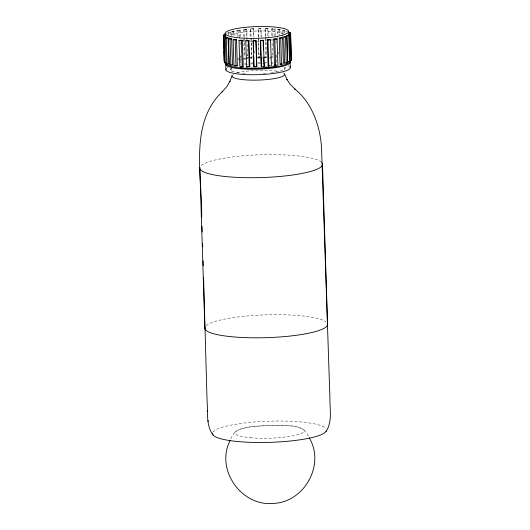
<?xml version="1.0" encoding="UTF-8"?>
<svg xmlns="http://www.w3.org/2000/svg" width="530" height="530" viewBox="0 0 530 530"><rect width="100%" height="100%" fill="white"/><g stroke="black" fill="none" stroke-linecap="round" stroke-linejoin="round"><path stroke-width="0.4" stroke-dasharray="2.65 1.99" d="M258.289 36.861L258.031 28.733L258.183 28.362L260.945 28.315L261.23 37.259M261.058 36.815L260.945 28.315M259.773 54.729A31.674 5.883 -1.8 0 0 258.845 54.749L258.183 28.362M230.888 438.714C236.95 423.556 256.712 427.379 269.657 425.312C282.795 426.491 302.471 421.675 308.851 437.091M265.305 36.835L265.046 28.706L265.629 28.342L268.286 28.415L268.538 36.543M265.046 28.706A31.674 5.883 -1.8 0 1 267.703 28.779L268.286 28.415M265.331 37.65L265.861 54.722L266.451 54.352L266.345 51.105M271.863 35.483L271.658 28.984L275.057 28.819L275.282 36.139M271.658 28.984A31.674 5.883 -1.8 0 1 274.063 29.17L275.057 28.819M231.597 35.424L231.471 31.356L234.803 31.131L234.982 36.822M277.826 38.485L277.541 29.541L280.92 29.521L281.072 34.397M277.541 29.541A31.674 5.883 -1.8 0 1 279.575 29.826L280.92 29.521M237.175 36.742L236.97 30.236L239.269 29.872L240.381 30.144L240.607 37.464M282.497 33.602L282.391 30.356L284.027 30.097L284.153 34.159M282.391 30.356A31.674 5.883 -1.8 0 1 283.954 30.733L285.59 30.475L285.637 32.105M244.456 37.782L245.019 55.67L244.297 55.345L243.482 29.335L246.788 29.388L247.066 38.332M250.928 36.828L250.67 28.7L253.419 28.54L253.969 37.02M230.424 34.728L230.345 32.29L228.635 32.158L228.715 34.596M230.345 32.29A31.674 5.883 -1.8 0 0 228.953 32.774L227.244 32.648L227.297 34.271M231.471 31.356L232.915 31.561A31.674 5.883 -1.8 0 1 234.803 31.131M236.97 30.236L238.083 30.508A31.674 5.883 -1.8 0 1 240.381 30.144M243.482 29.335L244.204 29.653A31.674 5.883 -1.8 0 1 246.788 29.388M246.887 55.08L247.603 55.398L247.093 39.14M250.67 28.7L251.783 55.067A31.674 5.883 -1.8 0 1 252.24 55.04M251.783 55.067L250.955 37.643M230.702 68.237L230.755 69.814M283.954 30.733L284.06 33.986M284.338 67.005L284.438 70.185M282.523 34.417L282.596 36.855M279.575 29.826L279.727 34.708M278.886 29.229L279.065 34.92M278.257 52.304L278.31 53.928M276.031 40.406L276.13 43.659M276.488 55.04L276.773 63.984M274.063 29.17L274.268 35.669M272.652 28.633L272.877 35.954M271.969 38.736L272.48 54.994A31.674 5.883 -1.8 0 1 273.294 55.054M267.703 28.779L267.928 36.1M265.629 28.342L266.318 50.29M258.309 37.676L258.845 54.749M254.4 50.84L254.526 54.908M253.419 28.54L253.777 39.922M246.066 29.07L246.397 39.637M244.204 29.653L244.429 36.967M240.05 41.744L240.15 44.997M240.481 55.564L240.792 65.322M239.269 29.872L239.5 37.193M238.083 30.508L238.261 36.192M233.359 30.925L233.511 35.801M232.915 31.561L233.041 35.629M231.802 68.297L231.901 71.477M228.953 32.774L229.006 34.404M206.11 325.718A61.44 11.408 -1.8 0 1 265.815 314.853A61.44 11.408 -1.8 0 1 326.122 321.942M201.082 165.632A61.44 11.408 -1.8 0 1 260.786 154.767A61.44 11.408 -1.8 0 1 321.087 161.855M226.582 68.383A32.231 5.982 -1.8 0 1 227.847 67.522M244.535 63.64A32.231 5.982 -1.8 0 1 245.946 63.487M251.061 63.03A32.231 5.982 -1.8 0 1 253.32 62.884M257.905 62.679A32.231 5.982 -1.8 0 1 260.203 62.626M264.755 62.6A32.231 5.982 -1.8 0 1 266.988 62.639M271.3 62.798A32.231 5.982 -1.8 0 1 273.367 62.924M288.214 65.621A32.231 5.982 -1.8 0 1 289.532 66.402M244.37 58.187A32.231 5.982 -1.8 0 1 252.393 57.472M257.732 57.227A32.231 5.982 -1.8 0 1 266.815 57.18M269.717 57.273A32.231 5.982 -1.8 0 1 271.128 57.346M243.522 59.307A27.414 5.088 -1.8 0 1 246.39 58.936M250.677 58.512A27.414 5.088 -1.8 0 1 251.942 58.419M257.759 58.114A27.414 5.088 -1.8 0 1 259.713 58.068M262.304 58.042A27.414 5.088 -1.8 0 1 266.729 58.114M269.75 58.254A27.414 5.088 -1.8 0 1 270.909 58.327M285.2 67.085A27.414 5.088 -1.8 0 1 270.227 72.862M265.981 73.299A27.414 5.088 -1.8 0 1 262.807 73.537M245.118 73.537A27.414 5.088 -1.8 0 1 241.812 73.253M238.844 72.868A27.414 5.088 -1.8 0 1 231.762 68.059M244.82 64.614A27.414 5.088 -1.8 0 1 248.365 64.196M250.849 63.971A27.414 5.088 -1.8 0 1 253.393 63.785M257.931 63.573A27.414 5.088 -1.8 0 1 266.901 63.573M271.082 63.785A27.414 5.088 -1.8 0 1 272.771 63.918M240.415 56.273A31.674 5.883 -1.8 0 1 241.196 56.16M246.735 55.484A31.674 5.883 -1.8 0 1 247.603 55.398M265.861 54.722A31.674 5.883 -1.8 0 1 266.756 54.742M226.926 33.734A31.674 5.883 -1.8 0 1 227.224 33.562M250.962 29.051A31.674 5.883 -1.8 0 1 253.711 28.892M258.031 28.733A31.674 5.883 -1.8 0 1 260.8 28.686M285.975 31.383A31.674 5.883 -1.8 0 1 286.988 31.833M237.599 58.578A31.674 5.883 -1.8 0 1 238.778 58.366M246.662 57.319A31.674 5.883 -1.8 0 1 252.465 56.849M257.712 56.597A31.674 5.883 -1.8 0 1 259.972 56.544M264.444 56.524A31.674 5.883 -1.8 0 1 266.636 56.558M270.883 56.717A31.674 5.883 -1.8 0 1 272.91 56.842M266.199 40.624A27.414 5.088 -1.8 0 1 264.96 40.737M259.203 41.108A27.414 5.088 -1.8 0 1 257.249 41.188M252.697 41.261A27.414 5.088 -1.8 0 1 249.517 41.221M245.257 41.048A27.414 5.088 -1.8 0 1 242.959 40.889M229.98 37.676A27.414 5.088 -1.8 0 1 229.675 36.961M231.345 35.132A27.414 5.088 -1.8 0 1 257.885 30.985A27.414 5.088 -1.8 0 1 283.318 33.84M239.838 59.194A27.414 5.088 -1.8 0 1 241.349 58.923M246.37 58.207A27.414 5.088 -1.8 0 1 247.563 58.075M250.65 57.783A27.414 5.088 -1.8 0 1 251.916 57.691M257.739 57.392A27.414 5.088 -1.8 0 1 259.693 57.339M263.562 57.319A27.414 5.088 -1.8 0 1 266.709 57.386M270.89 57.598A27.414 5.088 -1.8 0 1 272.579 57.73M233.034 74.631A26.301 4.883 -1.8 0 1 233.617 74.279M237.162 72.948A26.301 4.883 -1.8 0 1 279.072 71.583M282.881 72.729A26.301 4.883 -1.8 0 1 283.848 73.279M273.791 65.886A26.301 4.883 -1.8 0 1 272.254 66.137M267.246 66.76A26.301 4.883 -1.8 0 1 265.47 66.926M259.316 67.31A26.301 4.883 -1.8 0 1 258.07 67.356M252.479 67.423A26.301 4.883 -1.8 0 1 250.657 67.396M237.93 59.903A26.301 4.883 -1.8 0 1 247.987 58.254M250.345 58.028A26.301 4.883 -1.8 0 1 252.161 57.883M257.746 57.598A26.301 4.883 -1.8 0 1 259.62 57.551M265.159 57.558A26.301 4.883 -1.8 0 1 266.941 57.618M212.967 432.109A57.048 10.593 -1.8 0 1 268.968 421.184A57.048 10.593 -1.8 0 1 325.904 428.478M250.246 437.707A34.702 6.446 -1.8 0 0 304.121 431.135A34.702 6.446 -1.8 0 0 254.161 426.451A34.702 6.446 -1.8 0 0 250.246 437.707"/><path stroke-width="0.79" d="M232.034 75.843L229.755 81.699L229.98 81.183L227.072 86.317L222.037 91.975L222.686 91.286C188.567 123.391 202.486 176.45 201.678 217.141M224.137 51.185L224.236 61.467L223.627 34.927L225.601 34.894L225.648 36.524M253.115 40.969L253.26 40.598A31.674 5.883 -1.8 0 0 256.03 40.552L256.851 66.568L256.699 66.939L253.93 66.985L253.115 40.969L255.884 40.923L256.03 40.552M253.93 66.985L253.751 56.047M290.645 33.84L290.433 34.357L288.466 34.39A31.674 5.883 -1.8 0 0 288.671 33.867L290.645 33.84L291.46 59.85L291.248 60.374L289.936 60.393M230.258 440.218C215.028 469.057 241.057 506.448 273.003 503.427C304.16 502.625 325.46 464.757 309.215 437.82M326.056 431.42C332.707 421.509 329.62 408.703 329.912 397.546L321.465 146.512C319.881 125.219 311.839 102.847 294.872 89.027L295.515 89.61L290.142 84.29L286.922 79.354L287.187 79.825L284.55 74.127M225.336 33.516L224.521 34.033L225.773 34.066M245.781 40.876L246.364 40.505A31.674 5.883 -1.8 0 0 249.014 40.578L249.835 66.594L246.596 66.886L245.781 40.876L249.014 40.578M286.836 35.722L288.724 35.775L289.546 35.258L290.36 61.268L289.539 61.785L287.657 61.738L286.836 35.722A31.674 5.883 -1.8 0 0 287.657 35.205L289.546 35.258M246.596 66.886L247.179 66.522A31.674 5.883 -1.8 0 0 249.835 66.594M239.01 40.465L239.997 40.121A31.674 5.883 -1.8 0 0 242.402 40.306L243.217 66.316L242.23 66.667L239.825 66.482L239.01 40.465L242.402 40.306M283.716 37.001L286.816 36.643L287.631 62.659L286.246 63.143L284.537 63.01L283.716 37.001A31.674 5.883 -1.8 0 0 285.107 36.51L286.816 36.643M233.14 39.77L234.485 39.459A31.674 5.883 -1.8 0 0 236.519 39.75L237.341 65.76L235.996 66.071L233.962 65.78L233.14 39.77L236.519 39.75M279.257 38.16L282.596 37.928L283.411 63.944L281.523 64.382L280.072 64.17L279.257 38.16A31.674 5.883 -1.8 0 0 281.145 37.723L282.596 37.928M233.962 65.78L235.307 65.475M228.476 38.809L230.106 38.557A31.674 5.883 -1.8 0 0 231.67 38.935L232.484 64.951L230.855 65.203L229.291 64.826L228.476 38.809L231.67 38.935M273.685 39.14L277.091 39.054L277.906 65.064L275.613 65.428L274.5 65.157L273.685 39.14A31.674 5.883 -1.8 0 0 275.978 38.783L277.091 39.054M225.237 37.643L227.078 37.458A31.674 5.883 -1.8 0 0 228.085 37.908L228.907 63.918L227.065 64.11L226.052 63.66L225.237 37.643L226.25 38.094L228.085 37.908M267.272 39.902L270.578 39.955L271.4 65.965L268.094 65.912L267.272 39.902A31.674 5.883 -1.8 0 0 269.863 39.631L270.578 39.955M223.594 36.331L225.548 36.219A31.674 5.883 -1.8 0 0 225.959 36.716L224.005 36.828L223.594 36.331L224.415 62.341L224.826 62.845L226.124 62.765M288.757 32.535L290.056 32.462L290.466 32.959L291.248 60.374M290.466 32.959L288.512 33.072A31.674 5.883 -1.8 0 0 288.406 32.906M260.349 40.393L260.647 40.75L263.39 40.585L264.212 66.601L261.462 66.76L261.171 66.409L260.349 40.393A31.674 5.883 -1.8 0 0 263.099 40.234L263.39 40.585M224.415 62.341L225.714 62.268M223.422 35.45L225.389 35.417A31.674 5.883 -1.8 0 1 225.601 34.894M289.102 61.235L290.36 61.268M287.81 31.19L288.823 31.641M264.212 66.601L263.688 58.929M213.12 435.05C205.633 425.312 208.138 411.923 207.051 400.494L203.573 277.382M208.052 420.495L208.124 421.549M207.31 410.439L207.376 411.499M201.996 226.217L202.202 231.994M202.612 243.548L202.732 246.847M322.498 163.73L327.527 323.817M290.102 61.924L290.274 67.383M288.724 35.775L289.539 61.785M285.425 37.133L286.246 63.143M280.701 38.365L281.523 64.382M274.792 39.412L275.613 65.428M267.994 40.22L268.809 66.237M263.099 40.234L263.403 49.992M260.647 40.75L261.462 66.76M255.884 40.923L256.699 66.939M253.26 40.598L253.592 51.165M248.431 40.949L249.252 66.959M241.415 40.651L242.23 66.667M235.174 40.055L235.996 66.071M230.04 39.193L230.855 65.203M226.25 38.094L227.065 64.11M225.548 36.219L225.601 37.842M225.753 64.481L225.926 69.94M224.005 36.828L224.826 62.845M223.627 34.927L223.938 44.686M199.836 168.606L204.865 328.693M203.123 260.873L203.255 265.828M327.421 323.512A61.44 11.408 -1.8 0 1 266.57 337.656A61.44 11.408 -1.8 0 1 204.918 327.368M321.895 162.63A61.44 11.408 -1.8 0 1 263.735 177.49A61.44 11.408 -1.8 0 1 199.883 167.281M289.956 66.806A32.231 5.982 -1.8 0 1 258.296 74.644A32.231 5.982 -1.8 0 1 226.184 68.814M289.784 61.347A32.231 5.982 -1.8 0 1 258.13 69.185A32.231 5.982 -1.8 0 1 226.019 63.355M275.998 66.482A27.414 5.088 -1.8 0 1 245.523 68.118M243.257 67.953A27.414 5.088 -1.8 0 1 240.117 67.615M287.956 61.566A31.674 5.883 -1.8 0 1 287.657 61.738M285.021 62.851A31.674 5.883 -1.8 0 1 284.537 63.01M281.357 63.885A31.674 5.883 -1.8 0 1 280.072 64.17M276.044 64.918A31.674 5.883 -1.8 0 1 274.5 65.157M268.962 65.833A31.674 5.883 -1.8 0 1 268.094 65.912M256.851 66.568A31.674 5.883 -1.8 0 1 254.082 66.614M243.217 66.316A31.674 5.883 -1.8 0 1 242.402 66.263M237.341 65.76A31.674 5.883 -1.8 0 1 235.963 65.574M232.484 64.951A31.674 5.883 -1.8 0 1 231.941 64.826M228.907 63.918A31.674 5.883 -1.8 0 1 228.543 63.772M289.473 61.063A31.674 5.883 -1.8 0 1 259.23 68.317A31.674 5.883 -1.8 0 1 226.25 63.474M284.305 73.697A26.301 4.883 -1.8 0 1 258.468 80.09A26.301 4.883 -1.8 0 1 232.259 75.333M326.5 430.4A57.048 10.593 -1.8 0 1 267.57 442.417A57.048 10.593 -1.8 0 1 212.523 433.136M239.381 37.888A31.674 5.883 -1.8 0 0 288.552 31.886A31.674 5.883 -1.8 0 0 242.952 27.606A31.674 5.883 -1.8 0 0 239.381 37.888"/></g></svg>
